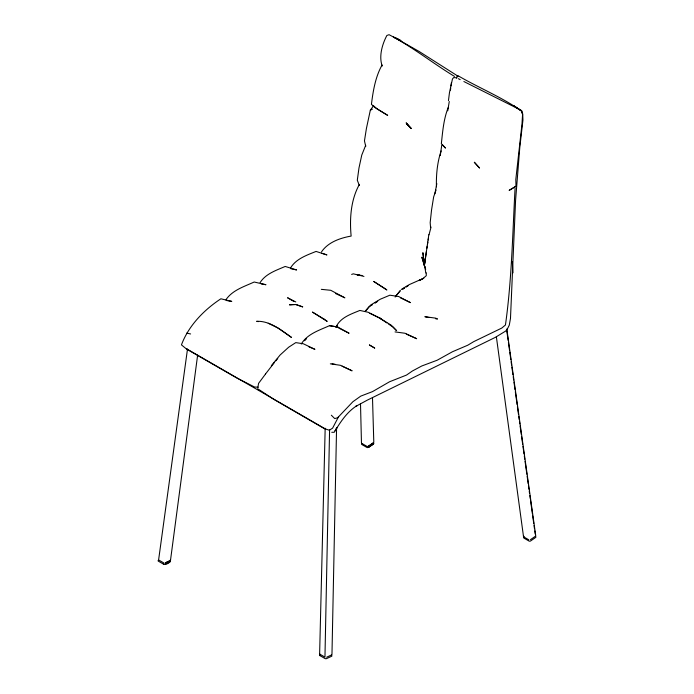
<?xml version="1.0" encoding="UTF-8"?>
<svg xmlns="http://www.w3.org/2000/svg" width="694" height="694" viewBox="0 0 694 694"><rect width="100%" height="100%" fill="white"/><g stroke="black" fill="none" stroke-linecap="round" stroke-linejoin="round"><path stroke-width="1.04" d="M448.463 100.63L449.478 92.554L452.479 78.916L453.711 77.546L456.895 77.849M329.581 429.95L324.957 657.131L319.977 654.251L319.943 655.63L324.931 658.502A1.188 0.616 4.4 0 0 326.596 658.597L331.593 656.281A1.171 0.607 4.4 0 0 331.593 655.414M331.966 654.511L336.564 428.389M319.943 655.63A1.171 0.607 4.4 0 1 319.943 654.763L319.96 654.19M319.63 653.774L325.174 428.241M331.758 432.284L334.248 432.275L337.076 427.461L335.124 430.774C340.971 421.223 347.399 411.568 357.115 405.548L355.866 406.337L367.395 400.091L495.429 337.327L505.813 330.969L507.8 328.115L509.283 325.122L510.48 318.477L515.573 200.366L519.78 147.518L522.946 120.036L522.703 113.712M515.087 188.031C512.562 233.757 511.825 279.673 505.449 324.983L501.779 328.071L473.811 341.587L467.765 345.213L452.462 351.745L437.159 360.229L421.848 365.955L412.47 370.952L406.537 375.055L389.577 381.752L372.522 391.607L360.785 396.109L352.916 401.705L337.562 417.831L334.69 418.56L331.342 415.212M456.643 78.144L456.999 76.314L457.997 75.707C479.007 87.965 502.066 97.221 521.957 111.274L514.193 106.043L521.957 111.274M425.691 269.333L424.381 265.481L425.118 259.079M424.849 266.86L424.381 265.481L428.823 234.685M450.458 90.142L450.727 88.017M450.996 85.891L451.395 82.707M170.177 560.605L165.25 562.903L170.177 560.605A1.188 0.616 4.4 0 0 170.351 559.876M170.516 560.188L197.625 355.172M187.493 349.073L158.605 559.937L163.593 562.817L163.42 564.101A1.171 0.607 4.4 0 0 165.077 564.187L170.013 561.836A1.188 0.616 4.4 0 0 170.195 561.099M424.381 265.455L422.889 252.677L424.39 265.412L421.874 257.205L424.381 265.455L425.006 261.1M425.162 260.033L426.402 251.497M440.265 155.508L441.74 145.237M449.27 101.489L447.743 110.814M426.862 248.287L427.192 246.223M427.521 244.149L427.86 242.076M428.181 240.011L428.519 237.938M434.895 193.773L436.83 183.641M429.013 234.832L431.052 227.025M441.124 150.928C437.289 162.309 436.092 174.819 436.448 186.781M436.032 190.026L433.655 196.888L431.564 209.874L430.176 222.601L430.54 227.181M448.211 107.553C443.631 119.012 442.677 131.548 441.349 143.693L445.496 148.082L442.616 144.994M365.695 145.306L361.774 155.048L358.98 167.957L357.297 180.24L359.336 185.428M226.149 300.441L231.77 301.404L220.892 298.784C204.027 309.871 188.551 325.72 181.446 344.875L186.565 349.073L237.088 378.152L254.577 387.009L258.159 387.2M373.641 105.67L370.344 110.112L366.406 128.52L364.454 140.899L365.747 146.451M336.026 327.108C340.216 317.548 350.938 314.148 359.865 310.435L368.106 312.248L381.561 318.988L369.807 313.272M338.62 416.6L332.599 428.163L329.312 430.237L324.193 428.536L273.852 399.371L258.576 389.325M382.038 65.062C375.393 76.921 373.068 91.053 371.429 104.378L375.61 107.986L387.686 115.36L377.215 108.932L372.921 105.401L373.893 106.65M301.291 344.024C307.26 333.927 319.353 330.266 329.459 325.677L337.7 326.987L349.082 333.241L338.707 328.036M359.353 184.5C350.774 199.881 349.507 218.784 351.138 236.073C340.155 238.033 328.184 242.137 321.574 251.766M395.112 297.058L400.308 290.63L396.205 295.531M265.507 374.014L274.39 362.537M265.516 374.023L258.576 383.366L257.821 387.746M260.103 282.588C265.602 273.792 276.151 270.374 285.191 266.453L296.616 269.949L290.847 268.743M290.725 267.65C296.26 258.723 306.826 255.175 316.065 251.428L326.952 254.924L321.461 253.163M271.345 365.669L280.107 355.016L288.635 347.243L295.774 342.619L303.313 343.764L314.937 349.342L308.986 346.879M275.718 360.915L277.747 358.512M226.088 299.496C232.62 290.101 244.245 286.561 254.186 282.016L265.976 284.722L261.178 283.872M365.157 311.519L369.546 306.41L372.288 304.709M365.001 311.433L369.399 306.323L372.166 304.631M304.64 340.754L306.592 338.611M422.62 278.884L418.942 280.576L422.629 278.893L426.272 275.692L426.255 272.855M530.459 539.663L535.404 536.245M368.453 446.19L373.459 442.746L368.453 446.19A1.188 0.746 -4.8 0 1 366.788 446.277L361.808 443.397M376.859 301.864L375.029 303L377.692 301.257M515.998 186.226L509.249 190.303L515.998 186.226L515.798 179.564L521.983 124.191L522.565 114.519L521.324 110.389L463.87 81.528M370.735 305.004L380.234 299.244L389.855 295.202L398.642 296.512L410.423 302.627L400.403 297.804M401.219 289.485L409.33 284.583L423.774 278.199M326.622 657.227L331.628 654.902M351.632 274.416L353.307 273.835L363.96 276.412M321.313 289.346L330.76 290.292L344.892 297.821L335.428 293.484M395.042 331.914L405.01 333.259L416.686 338.707L406.38 334.135M330.335 363.838L340.416 365.296L352.11 370.83L342.116 366.146M186.703 333.12L190.616 333.961M337.7 326.987L329.459 325.677M359.353 275.084L357.02 274.703L362.086 275.544M435.424 318.676L437.489 319.014L435.685 318.147L424.867 316.69L428.979 317.531M332.07 363.76L335.367 364.376M258.307 321.634L256.65 321.296C270.001 320.767 281.226 330.127 291.541 337.458L278.121 328.089L268.231 323.239M295.791 301.942L287.55 297.752L294.091 301.595M512.623 272.872L512.424 261.829L512.866 272.985M394.313 37.398L419.081 51.443L458.092 76.253M458.378 78.7L460.191 79.636M528.811 539.819L523.831 536.939A1.188 0.746 -4.8 0 1 523.64 536.054M186.773 348.917L325.555 429.039M163.42 564.101L158.432 561.22A1.188 0.616 4.4 0 1 158.423 560.353M454.509 76.418C432.431 63.033 411.898 46.489 389.065 34.7L386.87 35.472C382.247 44.216 378.664 56.431 382.229 66.025M386.922 322.953L379.861 318.199L391.338 325.269L396.621 330.708L393.09 327.117L388.683 324.141M411.247 128.546L406.224 122.951L411.247 128.546L406.684 124.018L407.925 125.241M257.76 388.623L258.775 390.488M522.009 112.341L522.417 113.478M523.918 536.575L524.048 537.356M424.737 266.453L425.83 273.037M506.828 329.095L535.742 535.725M506.629 329.65L508.129 340.364M508.424 342.498L509.474 349.993M509.778 352.136L510.827 359.631M511.122 361.774L511.573 364.983M511.877 367.126L512.918 374.613M513.222 376.755L513.673 379.965M513.968 382.108L515.017 389.603M515.321 391.746L517.117 404.593M517.412 406.736L518.461 414.223M518.765 416.365L519.216 419.575M519.511 421.718L519.815 423.861M520.11 426.003L521.307 434.565M521.61 436.708L522.66 444.203M522.955 446.346L524.005 453.833M524.308 455.975L524.751 459.185M525.054 461.328L526.85 474.176M527.154 476.318L528.203 483.813M528.498 485.947L528.949 489.166M529.244 491.309L529.548 493.443M529.852 495.585L530.294 498.795M530.598 500.938L532.393 513.786M532.697 515.928L533.738 523.423M534.042 525.558L534.493 528.776M534.788 530.91L535.239 534.128M496.366 336.755L523.484 536.436M372.496 397.757L373.797 442.191M360.507 403.934L361.461 442.85M535.568 536.471A1.188 0.746 -4.8 0 1 535.577 537.52L530.632 540.938A1.171 0.737 -4.8 0 1 528.975 541.025L523.996 538.145A1.188 0.746 -4.8 0 1 523.987 537.095M361.834 443.475A1.171 0.737 -4.8 0 0 361.834 444.524L366.822 447.404A1.188 0.746 -4.8 0 0 368.488 447.318L373.485 443.934A1.171 0.737 -4.8 0 0 373.676 443.032M368.488 447.318L373.459 444.143L373.467 443.44L368.488 447.318M170.082 561.299C170.403 562.704 164.278 565.61 165.146 563.658L170.082 561.299M337.119 325.954L336.234 327.394L337.128 325.954M404.507 287.975L402.824 289.034L404.507 287.975M407.872 285.85L406.19 286.917L407.864 285.85M372.036 109.166L370.344 110.112L372.01 109.21M291.35 304.64L289.459 304.839L295.791 304.501L302.671 306.878L295.791 304.501L291.35 304.64M397.515 38.63L393.446 37.086L400.985 40.686L397.515 38.63M374.682 348.05L369.434 344.987L374.682 348.05M324.324 319.266L312.413 312.066L327.204 321.391L324.324 319.266M385.248 288.773L373.702 281.426L386.87 289.988L385.248 288.773M479.467 167.931L474.366 162.292L479.467 167.931"/></g></svg>
